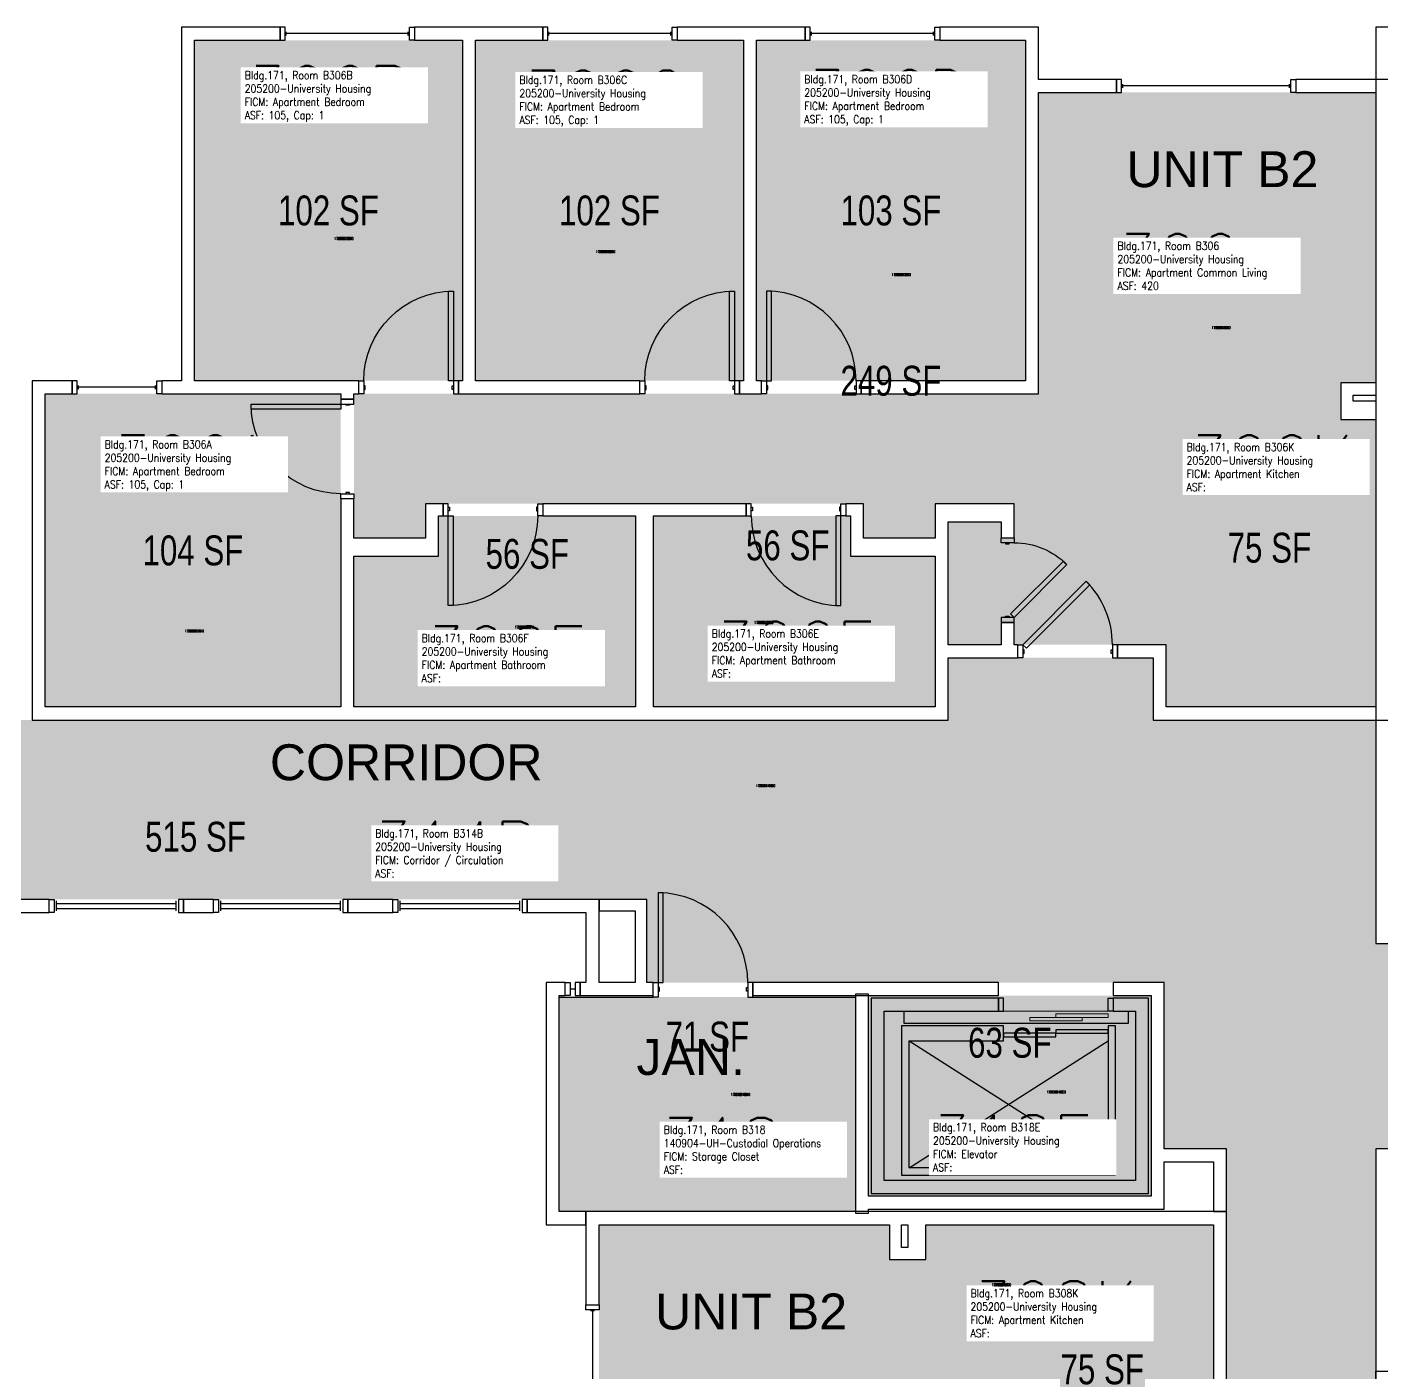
# Model space of a CAD drawing. Header units: inches. Extents: x -98 to 2219, y 102 to 2358.
# Drawn here: x 1392 to 1936, y 1817 to 2358 of the extents above; entities that cross this region are included whole.
import ezdxf
from ezdxf.enums import TextEntityAlignment as Align

# ---------------------------------------------------------------- set-up
doc = ezdxf.new("R2010")
doc.units = ezdxf.units.IN
doc.header["$LTSCALE"] = 128
doc.header["$MEASUREMENT"] = 0
for name, color, linetype in [('A-Area-Iden', 1, 'Continuous'), ('A-Door', 2, 'Continuous'), ('A-Glaz', 1, 'Continuous'), ('A-IDEN-RNUM', 7, 'Continuous'), ('A-IDEN-SNUM', 4, 'Continuous'), ('A-IDEN-VNUM', 4, 'Continuous'), ('A-Wall', 5, 'Continuous'), ('AREA-TEXT', 3, 'Continuous'), ('Rooms-Category-Color', 7, 'Continuous'), ('Rooms-College-Color', 7, 'Continuous'), ('Rooms-Department-Color', 7, 'Continuous'), ('Rooms-Division-Color', 7, 'Continuous'), ('Rooms-Information', 7, 'Continuous')]:
    doc.layers.add(name, color=color, linetype=linetype)
doc.styles.add('AREA', font='arial.ttf', dxfattribs={"width": 0.75, "height": 12})
doc.styles.add('ROOMSNUMBER', font='txt.shx', dxfattribs={"height": 0.03})
doc.styles.add('ROOMVNUMBER', font='simplex.shx', dxfattribs={"width": 0.85})
doc.styles.get("Standard").update_dxf_attribs({"font": 'arial.ttf'})

# ---------------------------------------------------------------- blocks, each defined once
blk = doc.blocks.new('ELEVATOR POCKET')
at = {"layer": 'A-Door'}
for p, q in [((-26, 0), (-26, 5)), ((-26, 5), (64, 5)), ((64, 5), (64, 0))]:
    blk.add_line(p, q, dxfattribs=at)
at = {"layer": 'A-Door', "color": 1, "linetype": 'Continuous', "lineweight": 18}
blk.add_line((-18, 0), (24, 0), dxfattribs=at)
for points in [[(-18, 2.5), (-18, 1.125), (3, 1.125), (3, 2.5)], [(-7.5, 3.875), (-7.5, 2.5), (13.5, 2.5), (13.5, 3.875)]]:
    blk.add_lwpolyline(points, close=True, dxfattribs=at)

msp = doc.modelspace()

# ---------------------------------------------------------------- hatches: boundary and pattern name
h = msp.add_hatch()
h.set_pattern_fill('ANSI31', color=256, style=0)
h.set_pattern_definition([(45, (1334.94064, 2730.53352), (-0.088388348, 0.088388348), [])])
h.paths.add_polyline_path([(1666.41, 2146.58), (1725.15, 2146.58), (1725.15, 2137.37), (1666.41, 2137.37)], flags=9)
at = {"layer": 'Rooms-Category-Color', "true_color": 0x728ef3}
for points in [[(1459.42, 2352.44), (1567.05, 2352.44), (1567.05, 2215.69), (1459.42, 2215.69)], [(1572.3, 2352.44), (1679.92, 2352.44), (1679.92, 2215.69), (1572.3, 2215.69)], [(1793.17, 2352.44), (1685.17, 2352.44), (1685.17, 2215.69), (1793.17, 2215.69)], [(1933.92, 2214.82), (1849.78, 2214.82), (1849.78, 2109.69), (1788.65, 2109.69), (1788.65, 2118.64), (1783.4, 2118.64), (1783.4, 2109.69), (1762.2, 2109.69), (1762.2, 2159.07), (1783.4, 2159.07), (1783.4, 2152.64), (1788.65, 2152.64), (1788.65, 2166.32), (1756.95, 2166.32), (1756.95, 2152.44), (1728.2, 2152.44), (1728.2, 2166.32), (1552.17, 2166.32), (1552.17, 2152.44), (1523.42, 2152.44), (1523.42, 2210.44), (1798.42, 2210.44), (1798.42, 2331.44), (1933.92, 2331.44)], [(1399.42, 2084.69), (1399.42, 2210.44), (1518.17, 2210.44), (1518.17, 2084.69)], [(1849.78, 2084.69), (1849.78, 2214.82), (1919.92, 2214.82), (1919.92, 2200.19), (1933.92, 2200.19), (1933.92, 2084.69)], [(1523.42, 2084.69), (1523.42, 2145.19), (1557.42, 2145.19), (1557.42, 2161.44), (1636.56, 2161.44), (1636.56, 2084.69)], [(1643.81, 2084.69), (1643.81, 2161.44), (1722.95, 2161.44), (1722.95, 2145.19), (1756.95, 2145.19), (1756.95, 2084.69)], [(1724.92, 1882.06), (1724.92, 1968.18), (1605.92, 1968.18), (1605.92, 1882.06)], [(1738.55, 1876.81), (1738.55, 1792.67), (1843.67, 1792.67), (1843.67, 1731.54), (1834.72, 1731.54), (1834.72, 1726.29), (1843.67, 1726.29), (1843.67, 1705.09), (1794.3, 1705.09), (1794.3, 1726.29), (1800.72, 1726.29), (1800.72, 1731.54), (1787.05, 1731.54), (1787.05, 1699.84), (1800.92, 1699.84), (1800.92, 1671.09), (1787.05, 1671.09), (1787.05, 1495.06), (1800.92, 1495.06), (1800.92, 1466.31), (1742.92, 1466.31), (1742.92, 1741.31), (1621.92, 1741.31), (1621.92, 1876.81)], [(1868.67, 1792.67), (1738.55, 1792.67), (1738.55, 1862.81), (1753.17, 1862.81), (1753.17, 1876.81), (1868.67, 1876.81)]]:
    msp.add_hatch(color=171, dxfattribs=at).paths.add_polyline_path(points)
at = {"layer": 'Rooms-Category-Color', "true_color": 0xadadad}
for points in [[(1166.9, 2091.84), (1251.3, 2007.44), (1641.05, 2007.44), (1641.05, 1974.06), (1848.92, 1974.06), (1848.92, 1907.33), (1873.92, 1907.33), (1958.92, 1907.33), (1958.92, 1989.66), (1933.92, 1989.66), (1933.92, 2079.44), (1844.53, 2079.44), (1844.53, 2104.44), (1762.2, 2104.44), (1762.2, 2079.44), (1264.5, 2079.44), (1209.5, 2134.44)], [(1828.43, 1968.81), (1730.17, 1968.81), (1730.17, 1888.31), (1843.67, 1888.31), (1843.67, 1968.81)], [(1933.92, 1907.33), (1873.92, 1907.33), (1873.92, 1787.42), (1848.92, 1787.42), (1848.92, 1705.09), (1873.92, 1705.09), (1873.92, 1171.68), (1958.51, 1171.41), (1933.92, 1196), (1933.92, 1640.97), (1958.92, 1640.97), (1958.92, 1723.3), (1933.92, 1723.3)]]:
    msp.add_hatch(color=253, dxfattribs=at).paths.add_polyline_path(points)
at = {"layer": 'Rooms-College-Color', "true_color": 0xadadad}
for points in [[(1459.42, 2352.44), (1567.05, 2352.44), (1567.05, 2215.69), (1459.42, 2215.69)], [(1572.3, 2352.44), (1679.92, 2352.44), (1679.92, 2215.69), (1572.3, 2215.69)], [(1793.17, 2352.44), (1685.17, 2352.44), (1685.17, 2215.69), (1793.17, 2215.69)], [(1933.92, 2214.82), (1849.78, 2214.82), (1849.78, 2109.69), (1788.65, 2109.69), (1788.65, 2118.64), (1783.4, 2118.64), (1783.4, 2109.69), (1762.2, 2109.69), (1762.2, 2159.07), (1783.4, 2159.07), (1783.4, 2152.64), (1788.65, 2152.64), (1788.65, 2166.32), (1756.95, 2166.32), (1756.95, 2152.44), (1728.2, 2152.44), (1728.2, 2166.32), (1552.17, 2166.32), (1552.17, 2152.44), (1523.42, 2152.44), (1523.42, 2210.44), (1798.42, 2210.44), (1798.42, 2331.44), (1933.92, 2331.44)], [(1399.42, 2084.69), (1399.42, 2210.44), (1518.17, 2210.44), (1518.17, 2084.69)], [(1849.78, 2084.69), (1849.78, 2214.82), (1919.92, 2214.82), (1919.92, 2200.19), (1933.92, 2200.19), (1933.92, 2084.69)], [(1523.42, 2084.69), (1523.42, 2145.19), (1557.42, 2145.19), (1557.42, 2161.44), (1636.56, 2161.44), (1636.56, 2084.69)], [(1643.81, 2084.69), (1643.81, 2161.44), (1722.95, 2161.44), (1722.95, 2145.19), (1756.95, 2145.19), (1756.95, 2084.69)], [(1166.9, 2091.84), (1251.3, 2007.44), (1641.05, 2007.44), (1641.05, 1974.06), (1848.92, 1974.06), (1848.92, 1907.33), (1873.92, 1907.33), (1958.92, 1907.33), (1958.92, 1989.66), (1933.92, 1989.66), (1933.92, 2079.44), (1844.53, 2079.44), (1844.53, 2104.44), (1762.2, 2104.44), (1762.2, 2079.44), (1264.5, 2079.44), (1209.5, 2134.44)], [(1724.92, 1882.06), (1724.92, 1968.18), (1605.92, 1968.18), (1605.92, 1882.06)], [(1828.43, 1968.81), (1730.17, 1968.81), (1730.17, 1888.31), (1843.67, 1888.31), (1843.67, 1968.81)], [(1933.92, 1907.33), (1873.92, 1907.33), (1873.92, 1787.42), (1848.92, 1787.42), (1848.92, 1705.09), (1873.92, 1705.09), (1873.92, 1171.68), (1958.51, 1171.41), (1933.92, 1196), (1933.92, 1640.97), (1958.92, 1640.97), (1958.92, 1723.3), (1933.92, 1723.3)], [(1738.55, 1876.81), (1738.55, 1792.67), (1843.67, 1792.67), (1843.67, 1731.54), (1834.72, 1731.54), (1834.72, 1726.29), (1843.67, 1726.29), (1843.67, 1705.09), (1794.3, 1705.09), (1794.3, 1726.29), (1800.72, 1726.29), (1800.72, 1731.54), (1787.05, 1731.54), (1787.05, 1699.84), (1800.92, 1699.84), (1800.92, 1671.09), (1787.05, 1671.09), (1787.05, 1495.06), (1800.92, 1495.06), (1800.92, 1466.31), (1742.92, 1466.31), (1742.92, 1741.31), (1621.92, 1741.31), (1621.92, 1876.81)], [(1868.67, 1792.67), (1738.55, 1792.67), (1738.55, 1862.81), (1753.17, 1862.81), (1753.17, 1876.81), (1868.67, 1876.81)]]:
    msp.add_hatch(color=253, dxfattribs=at).paths.add_polyline_path(points)
at = {"layer": 'Rooms-Department-Color', "true_color": 0x604aed}
for points in [[(1459.42, 2352.44), (1567.05, 2352.44), (1567.05, 2215.69), (1459.42, 2215.69)], [(1572.3, 2352.44), (1679.92, 2352.44), (1679.92, 2215.69), (1572.3, 2215.69)], [(1793.17, 2352.44), (1685.17, 2352.44), (1685.17, 2215.69), (1793.17, 2215.69)], [(1933.92, 2214.82), (1849.78, 2214.82), (1849.78, 2109.69), (1788.65, 2109.69), (1788.65, 2118.64), (1783.4, 2118.64), (1783.4, 2109.69), (1762.2, 2109.69), (1762.2, 2159.07), (1783.4, 2159.07), (1783.4, 2152.64), (1788.65, 2152.64), (1788.65, 2166.32), (1756.95, 2166.32), (1756.95, 2152.44), (1728.2, 2152.44), (1728.2, 2166.32), (1552.17, 2166.32), (1552.17, 2152.44), (1523.42, 2152.44), (1523.42, 2210.44), (1798.42, 2210.44), (1798.42, 2331.44), (1933.92, 2331.44)], [(1399.42, 2084.69), (1399.42, 2210.44), (1518.17, 2210.44), (1518.17, 2084.69)], [(1849.78, 2084.69), (1849.78, 2214.82), (1919.92, 2214.82), (1919.92, 2200.19), (1933.92, 2200.19), (1933.92, 2084.69)], [(1523.42, 2084.69), (1523.42, 2145.19), (1557.42, 2145.19), (1557.42, 2161.44), (1636.56, 2161.44), (1636.56, 2084.69)], [(1643.81, 2084.69), (1643.81, 2161.44), (1722.95, 2161.44), (1722.95, 2145.19), (1756.95, 2145.19), (1756.95, 2084.69)], [(1724.92, 1882.06), (1724.92, 1968.18), (1605.92, 1968.18), (1605.92, 1882.06)], [(1738.55, 1876.81), (1738.55, 1792.67), (1843.67, 1792.67), (1843.67, 1731.54), (1834.72, 1731.54), (1834.72, 1726.29), (1843.67, 1726.29), (1843.67, 1705.09), (1794.3, 1705.09), (1794.3, 1726.29), (1800.72, 1726.29), (1800.72, 1731.54), (1787.05, 1731.54), (1787.05, 1699.84), (1800.92, 1699.84), (1800.92, 1671.09), (1787.05, 1671.09), (1787.05, 1495.06), (1800.92, 1495.06), (1800.92, 1466.31), (1742.92, 1466.31), (1742.92, 1741.31), (1621.92, 1741.31), (1621.92, 1876.81)], [(1868.67, 1792.67), (1738.55, 1792.67), (1738.55, 1862.81), (1753.17, 1862.81), (1753.17, 1876.81), (1868.67, 1876.81)]]:
    msp.add_hatch(color=173, dxfattribs=at).paths.add_polyline_path(points)
at = {"layer": 'Rooms-Department-Color', "true_color": 0xacacac}
for points in [[(1166.9, 2091.84), (1251.3, 2007.44), (1641.05, 2007.44), (1641.05, 1974.06), (1848.92, 1974.06), (1848.92, 1907.33), (1873.92, 1907.33), (1958.92, 1907.33), (1958.92, 1989.66), (1933.92, 1989.66), (1933.92, 2079.44), (1844.53, 2079.44), (1844.53, 2104.44), (1762.2, 2104.44), (1762.2, 2079.44), (1264.5, 2079.44), (1209.5, 2134.44)], [(1828.43, 1968.81), (1730.17, 1968.81), (1730.17, 1888.31), (1843.67, 1888.31), (1843.67, 1968.81)], [(1933.92, 1907.33), (1873.92, 1907.33), (1873.92, 1787.42), (1848.92, 1787.42), (1848.92, 1705.09), (1873.92, 1705.09), (1873.92, 1171.68), (1958.51, 1171.41), (1933.92, 1196), (1933.92, 1640.97), (1958.92, 1640.97), (1958.92, 1723.3), (1933.92, 1723.3)]]:
    msp.add_hatch(color=253, dxfattribs=at).paths.add_polyline_path(points)
at = {"layer": 'Rooms-Division-Color', "true_color": 0x604aed}
for points in [[(1459.42, 2352.44), (1567.05, 2352.44), (1567.05, 2215.69), (1459.42, 2215.69)], [(1572.3, 2352.44), (1679.92, 2352.44), (1679.92, 2215.69), (1572.3, 2215.69)], [(1793.17, 2352.44), (1685.17, 2352.44), (1685.17, 2215.69), (1793.17, 2215.69)], [(1933.92, 2214.82), (1849.78, 2214.82), (1849.78, 2109.69), (1788.65, 2109.69), (1788.65, 2118.64), (1783.4, 2118.64), (1783.4, 2109.69), (1762.2, 2109.69), (1762.2, 2159.07), (1783.4, 2159.07), (1783.4, 2152.64), (1788.65, 2152.64), (1788.65, 2166.32), (1756.95, 2166.32), (1756.95, 2152.44), (1728.2, 2152.44), (1728.2, 2166.32), (1552.17, 2166.32), (1552.17, 2152.44), (1523.42, 2152.44), (1523.42, 2210.44), (1798.42, 2210.44), (1798.42, 2331.44), (1933.92, 2331.44)], [(1399.42, 2084.69), (1399.42, 2210.44), (1518.17, 2210.44), (1518.17, 2084.69)], [(1849.78, 2084.69), (1849.78, 2214.82), (1919.92, 2214.82), (1919.92, 2200.19), (1933.92, 2200.19), (1933.92, 2084.69)], [(1523.42, 2084.69), (1523.42, 2145.19), (1557.42, 2145.19), (1557.42, 2161.44), (1636.56, 2161.44), (1636.56, 2084.69)], [(1643.81, 2084.69), (1643.81, 2161.44), (1722.95, 2161.44), (1722.95, 2145.19), (1756.95, 2145.19), (1756.95, 2084.69)], [(1724.92, 1882.06), (1724.92, 1968.18), (1605.92, 1968.18), (1605.92, 1882.06)], [(1738.55, 1876.81), (1738.55, 1792.67), (1843.67, 1792.67), (1843.67, 1731.54), (1834.72, 1731.54), (1834.72, 1726.29), (1843.67, 1726.29), (1843.67, 1705.09), (1794.3, 1705.09), (1794.3, 1726.29), (1800.72, 1726.29), (1800.72, 1731.54), (1787.05, 1731.54), (1787.05, 1699.84), (1800.92, 1699.84), (1800.92, 1671.09), (1787.05, 1671.09), (1787.05, 1495.06), (1800.92, 1495.06), (1800.92, 1466.31), (1742.92, 1466.31), (1742.92, 1741.31), (1621.92, 1741.31), (1621.92, 1876.81)], [(1868.67, 1792.67), (1738.55, 1792.67), (1738.55, 1862.81), (1753.17, 1862.81), (1753.17, 1876.81), (1868.67, 1876.81)]]:
    msp.add_hatch(color=173, dxfattribs=at).paths.add_polyline_path(points)
at = {"layer": 'Rooms-Division-Color', "true_color": 0xadadad}
for points in [[(1166.9, 2091.84), (1251.3, 2007.44), (1641.05, 2007.44), (1641.05, 1974.06), (1848.92, 1974.06), (1848.92, 1907.33), (1873.92, 1907.33), (1958.92, 1907.33), (1958.92, 1989.66), (1933.92, 1989.66), (1933.92, 2079.44), (1844.53, 2079.44), (1844.53, 2104.44), (1762.2, 2104.44), (1762.2, 2079.44), (1264.5, 2079.44), (1209.5, 2134.44)], [(1828.43, 1968.81), (1730.17, 1968.81), (1730.17, 1888.31), (1843.67, 1888.31), (1843.67, 1968.81)], [(1933.92, 1907.33), (1873.92, 1907.33), (1873.92, 1787.42), (1848.92, 1787.42), (1848.92, 1705.09), (1873.92, 1705.09), (1873.92, 1171.68), (1958.51, 1171.41), (1933.92, 1196), (1933.92, 1640.97), (1958.92, 1640.97), (1958.92, 1723.3), (1933.92, 1723.3)]]:
    msp.add_hatch(color=253, dxfattribs=at).paths.add_polyline_path(points)

# ---------------------------------------------------------------- linework, layer by layer
at = {"layer": 'A-Door'}
for points in [[(1563.42, 2215.69), (1561.42, 2215.69), (1561.42, 2251.69), (1563.42, 2251.69)], [(1676.3, 2215.69), (1674.3, 2215.69), (1674.3, 2251.69), (1676.3, 2251.69)], [(1689.17, 2215.69), (1691.17, 2215.69), (1691.17, 2251.69), (1689.17, 2251.69)], [(1527.42, 2210.44), (1525.42, 2210.44), (1525.42, 2215.69), (1527.42, 2215.69)], [(1563.42, 2210.44), (1565.42, 2210.44), (1565.42, 2215.69), (1563.42, 2215.69)], [(1640.3, 2210.44), (1638.3, 2210.44), (1638.3, 2215.69), (1640.3, 2215.69)], [(1676.3, 2210.44), (1678.3, 2210.44), (1678.3, 2215.69), (1676.3, 2215.69)], [(1689.17, 2210.44), (1687.17, 2210.44), (1687.17, 2215.69), (1689.17, 2215.69)], [(1725.17, 2210.44), (1727.17, 2210.44), (1727.17, 2215.69), (1725.17, 2215.69)], [(1527.42, 2212.19), (1527.92, 2212.19), (1527.92, 2213.69), (1527.42, 2213.69)], [(1563.42, 2212.19), (1562.92, 2212.19), (1562.92, 2213.69), (1563.42, 2213.69)], [(1640.3, 2212.19), (1640.8, 2212.19), (1640.8, 2213.69), (1640.3, 2213.69)], [(1676.3, 2212.19), (1675.8, 2212.19), (1675.8, 2213.69), (1676.3, 2213.69)], [(1689.17, 2212.19), (1689.67, 2212.19), (1689.67, 2213.69), (1689.17, 2213.69)], [(1725.17, 2212.19), (1724.67, 2212.19), (1724.67, 2213.69), (1725.17, 2213.69)], [(1518.17, 2206.32), (1518.17, 2204.32), (1482.17, 2204.32), (1482.17, 2206.32)], [(1523.42, 2206.32), (1523.42, 2208.32), (1518.17, 2208.32), (1518.17, 2206.32)], [(1521.67, 2206.32), (1521.67, 2205.82), (1520.17, 2205.82), (1520.17, 2206.32)], [(1523.42, 2170.32), (1523.42, 2168.32), (1518.17, 2168.32), (1518.17, 2170.32)], [(1521.67, 2170.32), (1521.67, 2170.82), (1520.17, 2170.82), (1520.17, 2170.32)], [(1561.31, 2166.32), (1559.31, 2166.32), (1559.31, 2161.44), (1561.31, 2161.44)], [(1597.31, 2166.32), (1599.31, 2166.32), (1599.31, 2161.44), (1597.31, 2161.44)], [(1683.06, 2166.32), (1681.06, 2166.32), (1681.06, 2161.44), (1683.06, 2161.44)], [(1719.06, 2166.32), (1721.06, 2166.32), (1721.06, 2161.44), (1719.06, 2161.44)], [(1561.31, 2164.94), (1561.81, 2164.94), (1561.81, 2163.44), (1561.31, 2163.44)], [(1561.31, 2161.44), (1563.31, 2161.44), (1563.31, 2125.44), (1561.31, 2125.44)], [(1597.31, 2164.94), (1596.81, 2164.94), (1596.81, 2163.44), (1597.31, 2163.44)], [(1683.06, 2164.94), (1683.56, 2164.94), (1683.56, 2163.44), (1683.06, 2163.44)], [(1719.06, 2161.44), (1717.06, 2161.44), (1717.06, 2125.44), (1719.06, 2125.44)], [(1719.06, 2164.94), (1718.56, 2164.94), (1718.56, 2163.44), (1719.06, 2163.44)], [(1783.4, 2150.64), (1783.4, 2152.64), (1788.65, 2152.64), (1788.65, 2150.64)], [(1785.15, 2150.64), (1785.15, 2150.14), (1786.65, 2150.14), (1786.65, 2150.64)], [(1788.65, 2120.64), (1787.24, 2122.05), (1808.45, 2143.27), (1809.87, 2141.85)], [(1792.14, 2109.69), (1793.56, 2108.28), (1819.01, 2133.73), (1817.6, 2135.15)], [(1783.4, 2120.64), (1783.4, 2118.64), (1788.65, 2118.64), (1788.65, 2120.64)], [(1785.15, 2120.64), (1785.15, 2121.14), (1786.65, 2121.14), (1786.65, 2120.64)], [(1792.14, 2104.44), (1790.14, 2104.44), (1790.14, 2109.69), (1792.14, 2109.69)], [(1792.14, 2106.19), (1792.64, 2106.19), (1792.64, 2107.69), (1792.14, 2107.69)], [(1828.14, 2106.19), (1827.64, 2106.19), (1827.64, 2107.69), (1828.14, 2107.69)], [(1828.14, 2104.44), (1830.14, 2104.44), (1830.14, 2109.69), (1828.14, 2109.69)], [(1645.67, 1974.06), (1647.67, 1974.06), (1647.67, 2010.06), (1645.67, 2010.06)], [(1645.67, 1968.18), (1643.67, 1968.18), (1643.67, 1974.06), (1645.67, 1974.06)], [(1645.67, 1970.56), (1646.17, 1970.56), (1646.17, 1972.06), (1645.67, 1972.06)], [(1681.67, 1970.56), (1681.17, 1970.56), (1681.17, 1972.06), (1681.67, 1972.06)], [(1681.67, 1968.18), (1683.67, 1968.18), (1683.67, 1974.06), (1681.67, 1974.06)], [(1784.43, 1967.81), (1782.43, 1967.81), (1782.43, 1962.56), (1784.43, 1962.56)], [(1826.43, 1967.81), (1828.43, 1967.81), (1828.43, 1962.56), (1826.43, 1962.56)], [(1826.43, 1953.68), (1826.43, 1955.06), (1805.43, 1955.06), (1805.43, 1953.68)], [(1805.43, 1952.31), (1805.43, 1953.68), (1784.43, 1953.68), (1784.43, 1952.31)]]:
    msp.add_lwpolyline(points, close=True, dxfattribs=at)
at = {"layer": 'A-Door', "extrusion": (0, 0, -1)}
for centre, radius, start, end in [((-1563.42, 2215.69), 36, 0, 90), ((-1676.3, 2215.69), 36, 0, 90), ((-1518.17, 2206.32), 36, 270, 0), ((-1561.31, 2161.44), 36, 180, 270), ((-1788.65, 2120.64), 30, 90, 135)]:
    msp.add_arc(centre, radius, start, end, dxfattribs=at)
at = {"layer": 'A-Door'}
for centre, start, end in [((1689.17, 2215.69), 0, 90), ((1719.06, 2161.44), 180, 270), ((1792.14, 2109.69), 0, 45), ((1645.67, 1974.06), 359.9998, 89.9998)]:
    msp.add_arc(centre, 36, start, end, dxfattribs=at)
at = {"layer": 'A-Glaz'}
for p, q in [((1496.27, 2354.32), (1496.27, 2355.82)), ((1545.27, 2355.07), (1496.27, 2355.07)), ((1545.27, 2354.32), (1545.27, 2355.82)), ((1601.8, 2354.32), (1601.8, 2355.82)), ((1650.8, 2355.07), (1601.8, 2355.07)), ((1650.8, 2354.32), (1650.8, 2355.82)), ((1707.27, 2354.32), (1707.27, 2355.82)), ((1756.27, 2355.07), (1707.27, 2355.07)), ((1756.27, 2354.32), (1756.27, 2355.82)), ((1832.31, 2333.32), (1832.31, 2334.82)), ((1899.31, 2333.32), (1899.31, 2334.82)), ((1899.31, 2334.07), (1832.31, 2334.07)), ((1412.8, 2212.32), (1412.8, 2213.82)), ((1443.8, 2213.07), (1412.8, 2213.07)), ((1443.8, 2212.32), (1443.8, 2213.82)), ((1404.04, 2002.82), (1404.04, 2006.82)), ((1404.04, 2005.82), (1452.04, 2005.82)), ((1404.04, 2003.82), (1452.04, 2003.82)), ((1452.04, 2002.82), (1452.04, 2006.82)), ((1470.04, 2002.82), (1470.04, 2006.82)), ((1470.04, 2005.82), (1518.04, 2005.82)), ((1470.04, 2003.82), (1518.04, 2003.82)), ((1518.04, 2002.82), (1518.04, 2006.82)), ((1542.04, 2002.82), (1542.04, 2006.82)), ((1542.04, 2005.82), (1590.04, 2005.82)), ((1542.04, 2003.82), (1590.04, 2003.82)), ((1590.04, 2002.82), (1590.04, 2006.82)), ((1612.3, 1971.43), (1610.3, 1971.43)), ((1620.05, 1842.19), (1618.55, 1842.19)), ((1619.3, 1842.19), (1619.3, 1775.19))]:
    msp.add_line(p, q, dxfattribs=at)
for points in [[(1495.77, 2357.69), (1493.77, 2357.69), (1493.77, 2352.44), (1495.77, 2352.44)], [(1545.77, 2357.69), (1547.77, 2357.69), (1547.77, 2352.44), (1545.77, 2352.44)], [(1601.3, 2357.69), (1599.3, 2357.69), (1599.3, 2352.44), (1601.3, 2352.44)], [(1651.3, 2357.69), (1653.3, 2357.69), (1653.3, 2352.44), (1651.3, 2352.44)], [(1706.77, 2357.69), (1704.77, 2357.69), (1704.77, 2352.44), (1706.77, 2352.44)], [(1756.77, 2357.69), (1758.77, 2357.69), (1758.77, 2352.44), (1756.77, 2352.44)], [(1831.81, 2336.69), (1829.81, 2336.69), (1829.81, 2331.44), (1831.81, 2331.44)], [(1899.81, 2336.69), (1901.81, 2336.69), (1901.81, 2331.44), (1899.81, 2331.44)], [(1412.3, 2215.69), (1410.3, 2215.69), (1410.3, 2210.44), (1412.3, 2210.44)], [(1444.3, 2215.69), (1446.3, 2215.69), (1446.3, 2210.44), (1444.3, 2210.44)], [(1403.04, 2002.19), (1401.04, 2002.19), (1401.04, 2007.44), (1403.04, 2007.44)], [(1453.04, 2002.19), (1455.04, 2002.19), (1455.04, 2007.44), (1453.04, 2007.44)], [(1469.04, 2002.19), (1467.04, 2002.19), (1467.04, 2007.44), (1469.04, 2007.44)], [(1519.04, 2002.19), (1521.04, 2002.19), (1521.04, 2007.44), (1519.04, 2007.44)], [(1541.04, 2002.19), (1539.04, 2002.19), (1539.04, 2007.44), (1541.04, 2007.44)], [(1591.04, 2002.19), (1593.04, 2002.19), (1593.04, 2007.44), (1591.04, 2007.44)], [(1610.3, 1968.81), (1608.3, 1968.81), (1608.3, 1974.06), (1610.3, 1974.06)], [(1612.3, 1968.81), (1614.3, 1968.81), (1614.3, 1974.06), (1612.3, 1974.06)], [(1616.67, 1842.69), (1616.67, 1844.69), (1621.92, 1844.69), (1621.92, 1842.69)]]:
    msp.add_lwpolyline(points, close=True, dxfattribs=at)
at = {"layer": 'A-Wall'}
for p, q in [((1454.17, 2357.69), (1454.17, 2215.69)), ((1493.77, 2357.69), (1454.17, 2357.69)), ((1493.77, 2352.44), (1493.77, 2357.69)), ((1547.77, 2357.69), (1547.77, 2352.44)), ((1599.3, 2357.69), (1547.77, 2357.69)), ((1599.3, 2352.44), (1599.3, 2357.69)), ((1704.77, 2357.69), (1653.3, 2357.69)), ((1653.3, 2357.69), (1653.3, 2352.44)), ((1704.77, 2352.44), (1704.77, 2357.69)), ((1798.42, 2357.69), (1758.77, 2357.69)), ((1758.77, 2357.69), (1758.77, 2352.44)), ((1798.42, 2336.69), (1798.42, 2357.69)), ((2070.17, 2357.69), (1933.92, 2357.69)), ((1933.92, 2357.69), (1933.92, 2229.07)), ((1459.42, 2215.69), (1459.42, 2352.44)), ((1459.42, 2352.44), (1493.77, 2352.44)), ((1547.77, 2352.44), (1567.05, 2352.44)), ((1567.05, 2352.44), (1567.05, 2215.69)), ((1572.3, 2215.69), (1572.3, 2352.44)), ((1572.3, 2352.44), (1599.3, 2352.44)), ((1653.3, 2352.44), (1679.92, 2352.44)), ((1679.92, 2352.44), (1679.92, 2215.69)), ((1685.17, 2352.44), (1704.77, 2352.44)), ((1685.17, 2215.69), (1685.17, 2352.44)), ((1758.77, 2352.44), (1793.17, 2352.44)), ((1793.17, 2352.44), (1793.17, 2215.69)), ((1829.81, 2336.69), (1798.42, 2336.69)), ((1829.81, 2331.44), (1829.81, 2336.69)), ((1939.17, 2336.69), (1901.81, 2336.69)), ((1901.81, 2336.69), (1901.81, 2331.44)), ((1798.42, 2210.44), (1798.42, 2331.44)), ((1798.42, 2331.44), (1829.81, 2331.44)), ((1901.81, 2331.44), (1933.92, 2331.44)), ((1933.92, 2331.44), (1933.92, 2214.82)), ((1933.92, 2229.07), (1933.92, 1989.66)), ((1410.3, 2215.69), (1394.17, 2215.69)), ((1394.17, 2215.69), (1394.17, 2079.44)), ((1410.3, 2210.44), (1410.3, 2215.69)), ((1454.17, 2215.69), (1446.3, 2215.69)), ((1446.3, 2215.69), (1446.3, 2210.44)), ((1525.42, 2215.69), (1459.42, 2215.69)), ((1525.42, 2210.44), (1525.42, 2215.69)), ((1567.05, 2215.69), (1565.42, 2215.69)), ((1565.42, 2215.69), (1565.42, 2210.44)), ((1638.3, 2215.69), (1572.3, 2215.69)), ((1638.3, 2210.44), (1638.3, 2215.69)), ((1679.92, 2215.69), (1678.3, 2215.69)), ((1678.3, 2215.69), (1678.3, 2210.44)), ((1687.17, 2215.69), (1685.17, 2215.69)), ((1687.17, 2210.44), (1687.17, 2215.69)), ((1793.17, 2215.69), (1727.17, 2215.69)), ((1727.17, 2215.69), (1727.17, 2210.44)), ((1399.42, 2210.44), (1410.3, 2210.44)), ((1399.42, 2084.69), (1399.42, 2210.44)), ((1446.3, 2210.44), (1454.8, 2210.44)), ((1454.8, 2210.44), (1518.17, 2210.44)), ((1518.17, 2210.44), (1518.17, 2208.32)), ((1523.42, 2210.44), (1525.42, 2210.44)), ((1523.42, 2208.32), (1523.42, 2210.44)), ((1565.42, 2210.44), (1638.3, 2210.44)), ((1678.3, 2210.44), (1687.17, 2210.44)), ((1727.17, 2210.44), (1798.42, 2210.44)), ((1919.92, 2214.82), (1919.92, 2200.19)), ((1933.92, 2214.82), (1919.92, 2214.82)), ((1924.8, 2207.44), (1924.8, 2209.94)), ((1924.8, 2209.94), (1933.92, 2209.94)), ((1933.92, 2209.94), (1933.92, 2207.44)), ((1518.17, 2208.32), (1523.42, 2208.32)), ((1933.92, 2207.44), (1924.8, 2207.44)), ((1919.92, 2200.19), (1933.92, 2200.19)), ((1933.92, 2200.19), (1933.92, 2084.69)), ((1523.42, 2168.32), (1518.17, 2168.32)), ((1518.17, 2168.32), (1518.17, 2165.69)), ((1523.42, 2165.69), (1523.42, 2168.32)), ((1559.31, 2166.32), (1552.17, 2166.32)), ((1552.17, 2166.32), (1552.17, 2152.44)), ((1559.31, 2161.44), (1559.31, 2166.32)), ((1681.06, 2166.32), (1599.31, 2166.32)), ((1599.31, 2166.32), (1599.31, 2161.44)), ((1681.06, 2161.44), (1681.06, 2166.32)), ((1728.2, 2166.32), (1721.06, 2166.32)), ((1721.06, 2166.32), (1721.06, 2161.44)), ((1728.2, 2152.44), (1728.2, 2166.32)), ((1788.65, 2166.32), (1756.95, 2166.32)), ((1756.95, 2166.32), (1756.95, 2152.44)), ((1788.65, 2152.64), (1788.65, 2166.32)), ((1518.17, 2165.69), (1518.17, 2084.69)), ((1523.42, 2152.44), (1523.42, 2165.69)), ((1557.42, 2161.44), (1559.31, 2161.44)), ((1557.42, 2145.19), (1557.42, 2161.44)), ((1599.31, 2161.44), (1636.56, 2161.44)), ((1636.56, 2161.44), (1636.56, 2084.69)), ((1643.81, 2161.44), (1681.06, 2161.44)), ((1643.81, 2084.69), (1643.81, 2161.44)), ((1721.06, 2161.44), (1722.95, 2161.44)), ((1722.95, 2161.44), (1722.95, 2145.19)), ((1762.2, 2159.07), (1783.4, 2159.07)), ((1762.2, 2109.69), (1762.2, 2159.07)), ((1783.4, 2159.07), (1783.4, 2152.64)), ((1552.17, 2152.44), (1523.42, 2152.44)), ((1756.95, 2152.44), (1728.2, 2152.44)), ((1783.4, 2152.64), (1788.65, 2152.64)), ((1523.42, 2084.69), (1523.42, 2145.19)), ((1523.42, 2145.19), (1557.42, 2145.19)), ((1722.95, 2145.19), (1756.95, 2145.19)), ((1756.95, 2145.19), (1756.95, 2084.69)), ((1788.65, 2118.64), (1783.4, 2118.64)), ((1783.4, 2118.64), (1783.4, 2109.69)), ((1788.65, 2109.69), (1788.65, 2118.64)), ((1783.4, 2109.69), (1762.2, 2109.69)), ((1790.14, 2109.69), (1788.65, 2109.69)), ((1790.14, 2104.44), (1790.14, 2109.69)), ((1849.78, 2109.69), (1830.14, 2109.69)), ((1830.14, 2109.69), (1830.14, 2104.44)), ((1849.78, 2084.69), (1849.78, 2109.69)), ((1762.2, 2104.44), (1790.14, 2104.44)), ((1762.2, 2079.44), (1762.2, 2104.44)), ((1830.14, 2104.44), (1844.53, 2104.44)), ((1844.53, 2104.44), (1844.53, 2079.44)), ((1518.17, 2084.69), (1399.42, 2084.69)), ((1636.56, 2084.69), (1523.42, 2084.69)), ((1756.95, 2084.69), (1643.81, 2084.69)), ((1933.92, 2084.69), (1849.78, 2084.69)), ((1394.17, 2079.44), (1522.8, 2079.44)), ((1522.8, 2079.44), (1762.2, 2079.44)), ((1844.53, 2079.44), (1939.17, 2079.44)), ((1401.04, 2007.44), (1383.04, 2007.44)), ((1401.04, 2002.19), (1401.04, 2007.44)), ((1467.04, 2007.44), (1455.04, 2007.44)), ((1455.04, 2007.44), (1455.04, 2002.19)), ((1467.04, 2002.19), (1467.04, 2007.44)), ((1539.04, 2007.44), (1521.04, 2007.44)), ((1521.04, 2007.44), (1521.04, 2002.19)), ((1539.04, 2002.19), (1539.04, 2007.44)), ((1621.92, 2007.44), (1593.04, 2007.44)), ((1593.04, 2007.44), (1593.04, 2002.19)), ((1621.92, 1974.06), (1621.92, 2007.44)), ((1641.05, 2007.44), (1621.92, 2007.44)), ((1621.92, 2007.44), (1621.92, 2002.82)), ((1621.92, 2002.82), (1636.42, 2002.82)), ((1636.42, 2002.82), (1636.42, 1974.06)), ((1641.05, 1974.06), (1641.05, 2007.44)), ((1383.04, 2002.19), (1401.04, 2002.19)), ((1455.04, 2002.19), (1467.04, 2002.19)), ((1521.04, 2002.19), (1539.04, 2002.19)), ((1593.04, 2002.19), (1616.67, 2002.19)), ((1616.67, 2002.19), (1616.67, 1974.06)), ((1933.92, 1989.66), (1958.92, 1989.66)), ((1600.67, 1974.06), (1600.67, 1876.81)), ((1608.3, 1974.06), (1600.67, 1974.06)), ((1608.3, 1968.81), (1608.3, 1974.06)), ((1616.67, 1974.06), (1614.3, 1974.06)), ((1614.3, 1974.06), (1614.3, 1968.81)), ((1636.42, 1974.06), (1621.92, 1974.06)), ((1643.67, 1974.06), (1641.05, 1974.06)), ((1643.67, 1968.81), (1643.67, 1974.06)), ((1782.43, 1974.06), (1683.67, 1974.06)), ((1683.67, 1974.06), (1683.67, 1968.81)), ((1782.43, 1968.81), (1782.43, 1974.06)), ((1848.92, 1974.06), (1828.43, 1974.06)), ((1828.43, 1974.06), (1828.43, 1968.81)), ((1848.92, 1907.33), (1848.92, 1974.06)), ((1605.92, 1882.06), (1605.92, 1968.81)), ((1605.92, 1968.81), (1608.3, 1968.81)), ((1605.92, 1968.18), (1643.67, 1968.18)), ((1614.3, 1968.81), (1621.3, 1968.81)), ((1621.3, 1968.81), (1643.67, 1968.81)), ((1683.67, 1968.81), (1782.43, 1968.81)), ((1683.67, 1968.18), (1724.92, 1968.18)), ((1724.92, 1969.43), (1724.92, 1881.43)), ((1730.17, 1969.43), (1724.92, 1969.43)), ((1730.17, 1888.31), (1730.17, 1969.43)), ((1782.43, 1967.81), (1731.17, 1967.81)), ((1731.17, 1967.81), (1731.17, 1889.31)), ((1782.43, 1962.56), (1782.43, 1967.81)), ((1828.43, 1968.81), (1843.67, 1968.81)), ((1842.67, 1967.81), (1828.43, 1967.81)), ((1828.43, 1967.81), (1828.43, 1962.56)), ((1842.67, 1889.31), (1842.67, 1967.81)), ((1843.67, 1968.81), (1843.67, 1888.31)), ((1736.42, 1962.56), (1782.43, 1962.56)), ((1736.42, 1894.56), (1736.42, 1962.56)), ((1828.43, 1962.56), (1837.42, 1962.56)), ((1837.42, 1962.56), (1837.42, 1894.56)), ((1784.43, 1956.68), (1743.43, 1956.68)), ((1743.43, 1956.68), (1743.43, 1896.68)), ((1784.43, 1950.68), (1784.43, 1956.68)), ((1826.43, 1956.68), (1826.43, 1950.68)), ((1829.43, 1956.68), (1826.43, 1956.68)), ((1829.43, 1896.68), (1829.43, 1956.68)), ((1746.43, 1950.68), (1784.43, 1950.68)), ((1746.43, 1899.68), (1746.43, 1950.68)), ((1746.43, 1950.68), (1826.43, 1899.68)), ((1746.43, 1899.68), (1826.43, 1950.68)), ((1826.43, 1950.68), (1826.43, 1899.68)), ((1873.92, 1907.33), (1848.92, 1907.33)), ((1873.92, 1882.06), (1873.92, 1907.33)), ((1933.92, 1907.33), (1933.92, 1812.69)), ((1958.92, 1907.33), (1933.92, 1907.33)), ((1826.43, 1899.68), (1746.43, 1899.68)), ((1848.92, 1902.08), (1868.67, 1902.08)), ((1848.92, 1883.06), (1848.92, 1902.08)), ((1868.67, 1902.08), (1868.67, 1882.06)), ((1837.42, 1894.56), (1736.42, 1894.56)), ((1743.43, 1896.68), (1829.43, 1896.68)), ((1731.17, 1889.31), (1842.67, 1889.31)), ((1843.67, 1888.31), (1730.17, 1888.31)), ((1730.17, 1881.43), (1730.17, 1883.06)), ((1730.17, 1883.06), (1848.92, 1883.06)), ((1616.67, 1882.06), (1605.92, 1882.06)), ((1616.67, 1876.81), (1616.67, 1882.06)), ((1616.67, 1882.06), (1616.67, 1844.69)), ((1873.92, 1882.06), (1616.67, 1882.06)), ((1724.92, 1881.43), (1730.17, 1881.43)), ((1868.67, 1882.06), (1873.92, 1882.06)), ((1873.92, 1787.42), (1873.92, 1882.06)), ((1600.67, 1876.81), (1616.67, 1876.81)), ((1621.92, 1844.69), (1621.92, 1876.81)), ((1621.92, 1876.81), (1738.55, 1876.81)), ((1738.55, 1876.81), (1738.55, 1862.81)), ((1743.42, 1876.81), (1745.92, 1876.81)), ((1743.42, 1867.68), (1743.42, 1876.81)), ((1745.92, 1876.81), (1745.92, 1867.68)), ((1753.17, 1876.81), (1868.67, 1876.81)), ((1753.17, 1862.81), (1753.17, 1876.81)), ((1868.67, 1876.81), (1868.67, 1792.67)), ((1745.92, 1867.68), (1743.42, 1867.68)), ((1738.55, 1862.81), (1753.17, 1862.81)), ((1616.67, 1844.69), (1621.92, 1844.69)), ((1933.92, 1723.3), (1933.92, 1817.94)), ((1933.92, 1817.94), (2191.17, 1817.94))]:
    msp.add_line(p, q, dxfattribs=at)

# ---------------------------------------------------------------- block references
at = {"layer": 'A-Door', "rotation": 180}
msp.add_blockref('ELEVATOR POCKET', (1808.43, 1962.56), dxfattribs=at)

# ---------------------------------------------------------------- texts
at = {"layer": 'A-Area-Iden'}
for s, p in [('UNIT B2', (1872.3, 2293.44)), ('CORRIDOR', (1544.46, 2055.3)), ('JAN.', (1658.76, 1936.93)), ('UNIT B2', (1682.98, 1834.77))]:
    msp.add_text(s, height=14.4, dxfattribs=at).set_placement(p, align=Align.CENTER)
at = {"layer": 'A-IDEN-RNUM', "style": 'ROOMSNUMBER', "width": 0.85}
for s, p in [('0306-B0', (1519.42, 2272.78)), ('0306-C0', (1624.53, 2267.52)), ('0306-D0', (1743.28, 2258.28)), ('0306-00', (1871.78, 2237)), ('0306-K0', (1876.02, 2177.37)), ('0306-F0', (1591.9, 2116.75)), ('0306-E0', (1688.08, 2118.61)), ('0306-A0', (1459.37, 2115.18)), ('0314-B0', (1688.81, 2053.09)), ('0318-00', (1678.71, 1929.08)), ('0318-E0', (1805.59, 1930.07)), ('0308-K0', (1783.52, 1852.69))]:
    msp.add_text(s, height=1, dxfattribs=at).set_placement(p, align=Align.MIDDLE_CENTER)
at = {"layer": 'A-IDEN-SNUM', "style": 'ROOMSNUMBER', "width": 0.85}
for s, p in [('1710B306B0', (1519.42, 2272.78)), ('1710B306C0', (1624.53, 2267.52)), ('1710B306D0', (1743.28, 2258.28)), ('1710B30600', (1871.78, 2237)), ('1710B306K0', (1876.02, 2177.37)), ('1710B306F0', (1591.9, 2116.75)), ('1710B306E0', (1688.08, 2118.61)), ('1710B306A0', (1459.37, 2115.18)), ('1710B314B0', (1688.81, 2053.09)), ('1710B31800', (1678.71, 1929.08)), ('1710B318E0', (1805.59, 1930.07)), ('1710B308K0', (1783.52, 1852.69))]:
    msp.add_text(s, height=1, dxfattribs=at).set_placement(p, align=Align.MIDDLE_CENTER)
at = {"layer": 'A-IDEN-VNUM', "style": 'ROOMVNUMBER', "width": 0.85}
for s, p in [('306B', (1513.29, 2330.87)), ('306C', (1624.07, 2328.98)), ('306D', (1738.07, 2329.24)), ('306', (1854.3, 2263.44)), ('306A', (1457.94, 2182.61)), ('306K', (1891.62, 2182.63)), ('306F', (1583.91, 2105.9)), ('306E', (1700.42, 2107.72)), ('314B', (1563.89, 2027.52)), ('318', (1670.67, 1908.5)), ('318E', (1787.49, 1909.48)), ('308K', (1804.83, 1842.84))]:
    msp.add_text(s, height=22.5, dxfattribs=at).set_placement(p, align=Align.MIDDLE_CENTER)
at = {"layer": 'AREA-TEXT', "style": 'AREA', "width": 0.75}
for s, p in [('102 SF', (1513.23, 2284.07)), ('102 SF', (1626.11, 2284.07)), ('103 SF', (1739.17, 2284.07)), ('249 SF', (1739.17, 2215.69)), ('56 SF', (1697.7, 2149.59)), ('104 SF', (1458.8, 2147.57)), ('56 SF', (1593.11, 2146.18)), ('75 SF', (1891.18, 2148.65)), ('515 SF', (1459.83, 2032.59)), ('71 SF', (1665.42, 1952.35)), ('63 SF', (1786.92, 1949.88)), ('75 SF', (1824.05, 1818.73))]:
    msp.add_text(s, height=12, dxfattribs=at).set_placement(p, align=Align.MIDDLE_CENTER)

# ---------------------------------------------------------------- next in the draw order: texts
at = {"layer": 'Rooms-Information', "char_height": 3.2143, "width": 72, "attachment_point": 7, "style": 'ROOMVNUMBER', "bg_fill": 3, "box_fill_scale": 1.5, "bg_fill_color": 256, "bg_fill_true_color": 13158600, "bg_fill_transparency": 0}
for s, insert in [('Bldg.171, Room B306B^M^J205200-University Housing^M^JFICM: Apartment Bedroom^M^JASF: 105, Cap: 1', (1479.59, 2319.62)), ('Bldg.171, Room B306C^M^J205200-University Housing^M^JFICM: Apartment Bedroom^M^JASF: 105, Cap: 1', (1589.92, 2317.73)), ('Bldg.171, Room B306D^M^J205200-University Housing^M^JFICM: Apartment Bedroom^M^JASF: 105, Cap: 1', (1704.37, 2317.99)), ('Bldg.171, Room B306^M^J205200-University Housing^M^JFICM: Apartment Common Living^M^JASF: 420', (1830.16, 2252.19)), ('Bldg.171, Room B306A^M^J205200-University Housing^M^JFICM: Apartment Bedroom^M^JASF: 105, Cap: 1', (1423.34, 2171.36)), ('Bldg.171, Room B306K^M^J205200-University Housing^M^JFICM: Apartment Kitchen^M^JASF: ', (1857.92, 2171.38)), ('Bldg.171, Room B306E^M^J205200-University Housing^M^JFICM: Apartment Bathroom^M^JASF: ', (1667.18, 2096.47)), ('Bldg.171, Room B306F^M^J205200-University Housing^M^JFICM: Apartment Bathroom^M^JASF: ', (1550.67, 2094.65)), ('Bldg.171, Room B314B^M^J205200-University Housing^M^JFICM: Corridor / Circulation^M^JASF: ', (1532.01, 2016.27)), ('Bldg.171, Room B318^M^J140904-UH-Custodial Operations^M^JFICM: Storage Closet^M^JASF: ', (1647.9, 1897.25)), ('Bldg.171, Room B318E^M^J205200-University Housing^M^JFICM: Elevator^M^JASF: ', (1756.07, 1898.23)), ('Bldg.171, Room B308K^M^J205200-University Housing^M^JFICM: Apartment Kitchen^M^JASF: ', (1771.13, 1831.59))]:
    msp.add_mtext(s, dxfattribs=dict(at, insert=insert))

doc.saveas('drawing.dxf')
